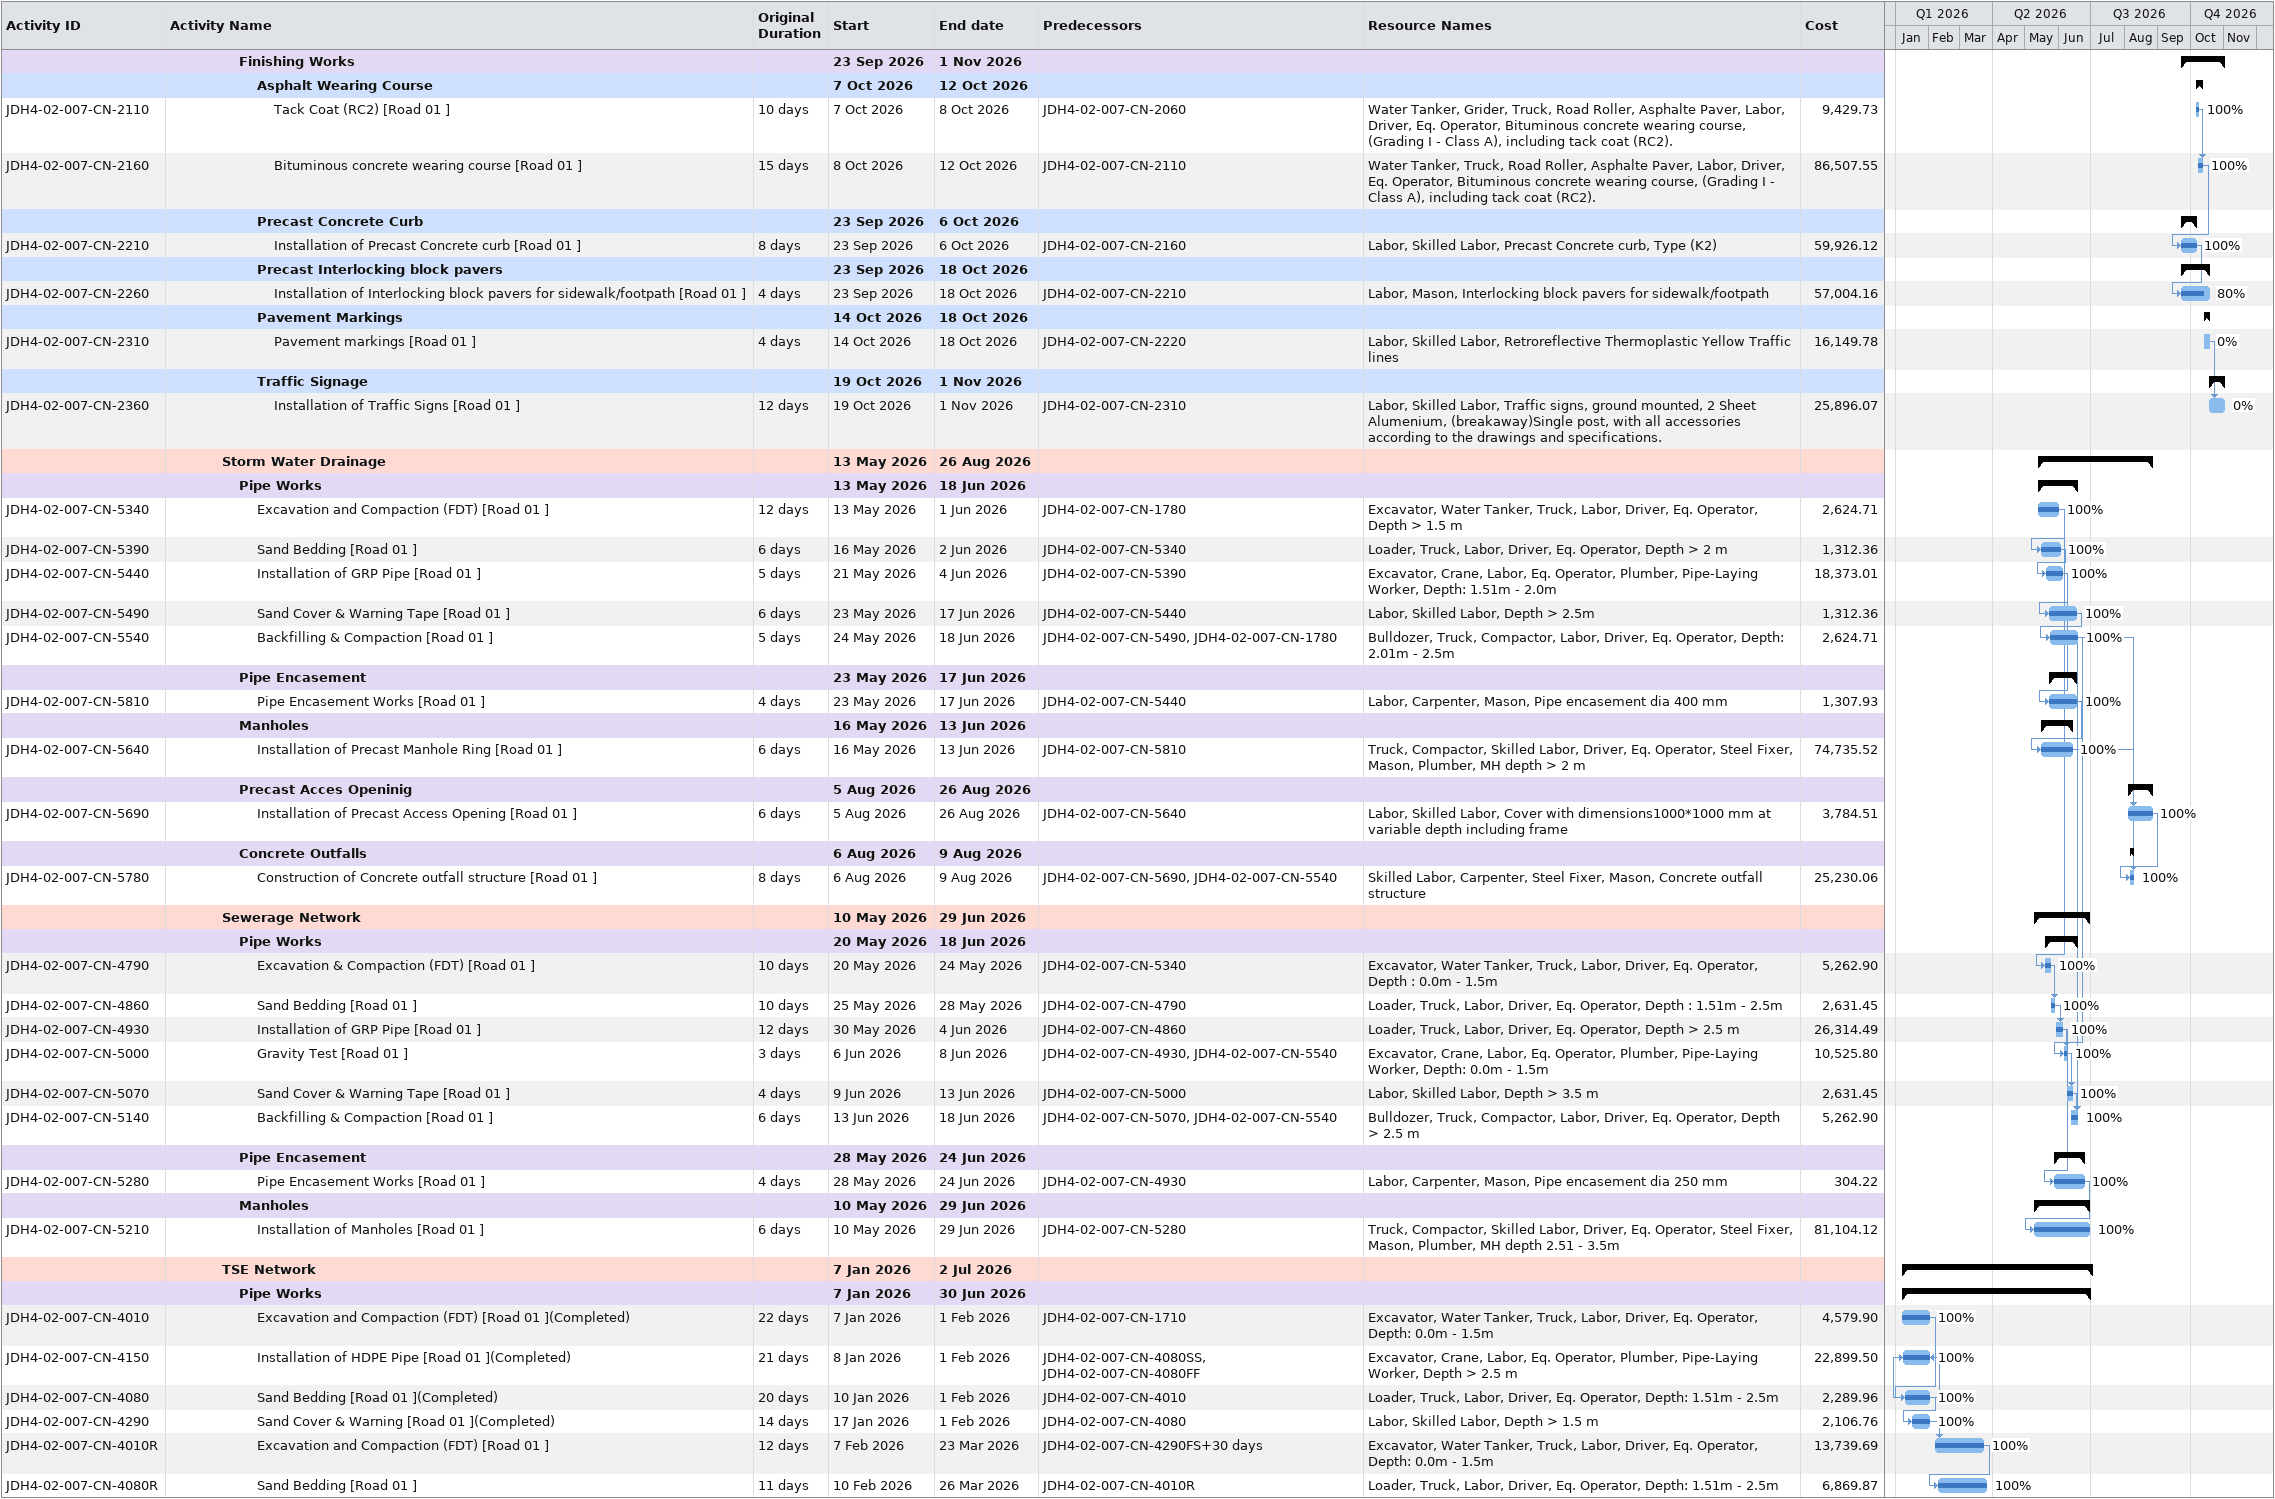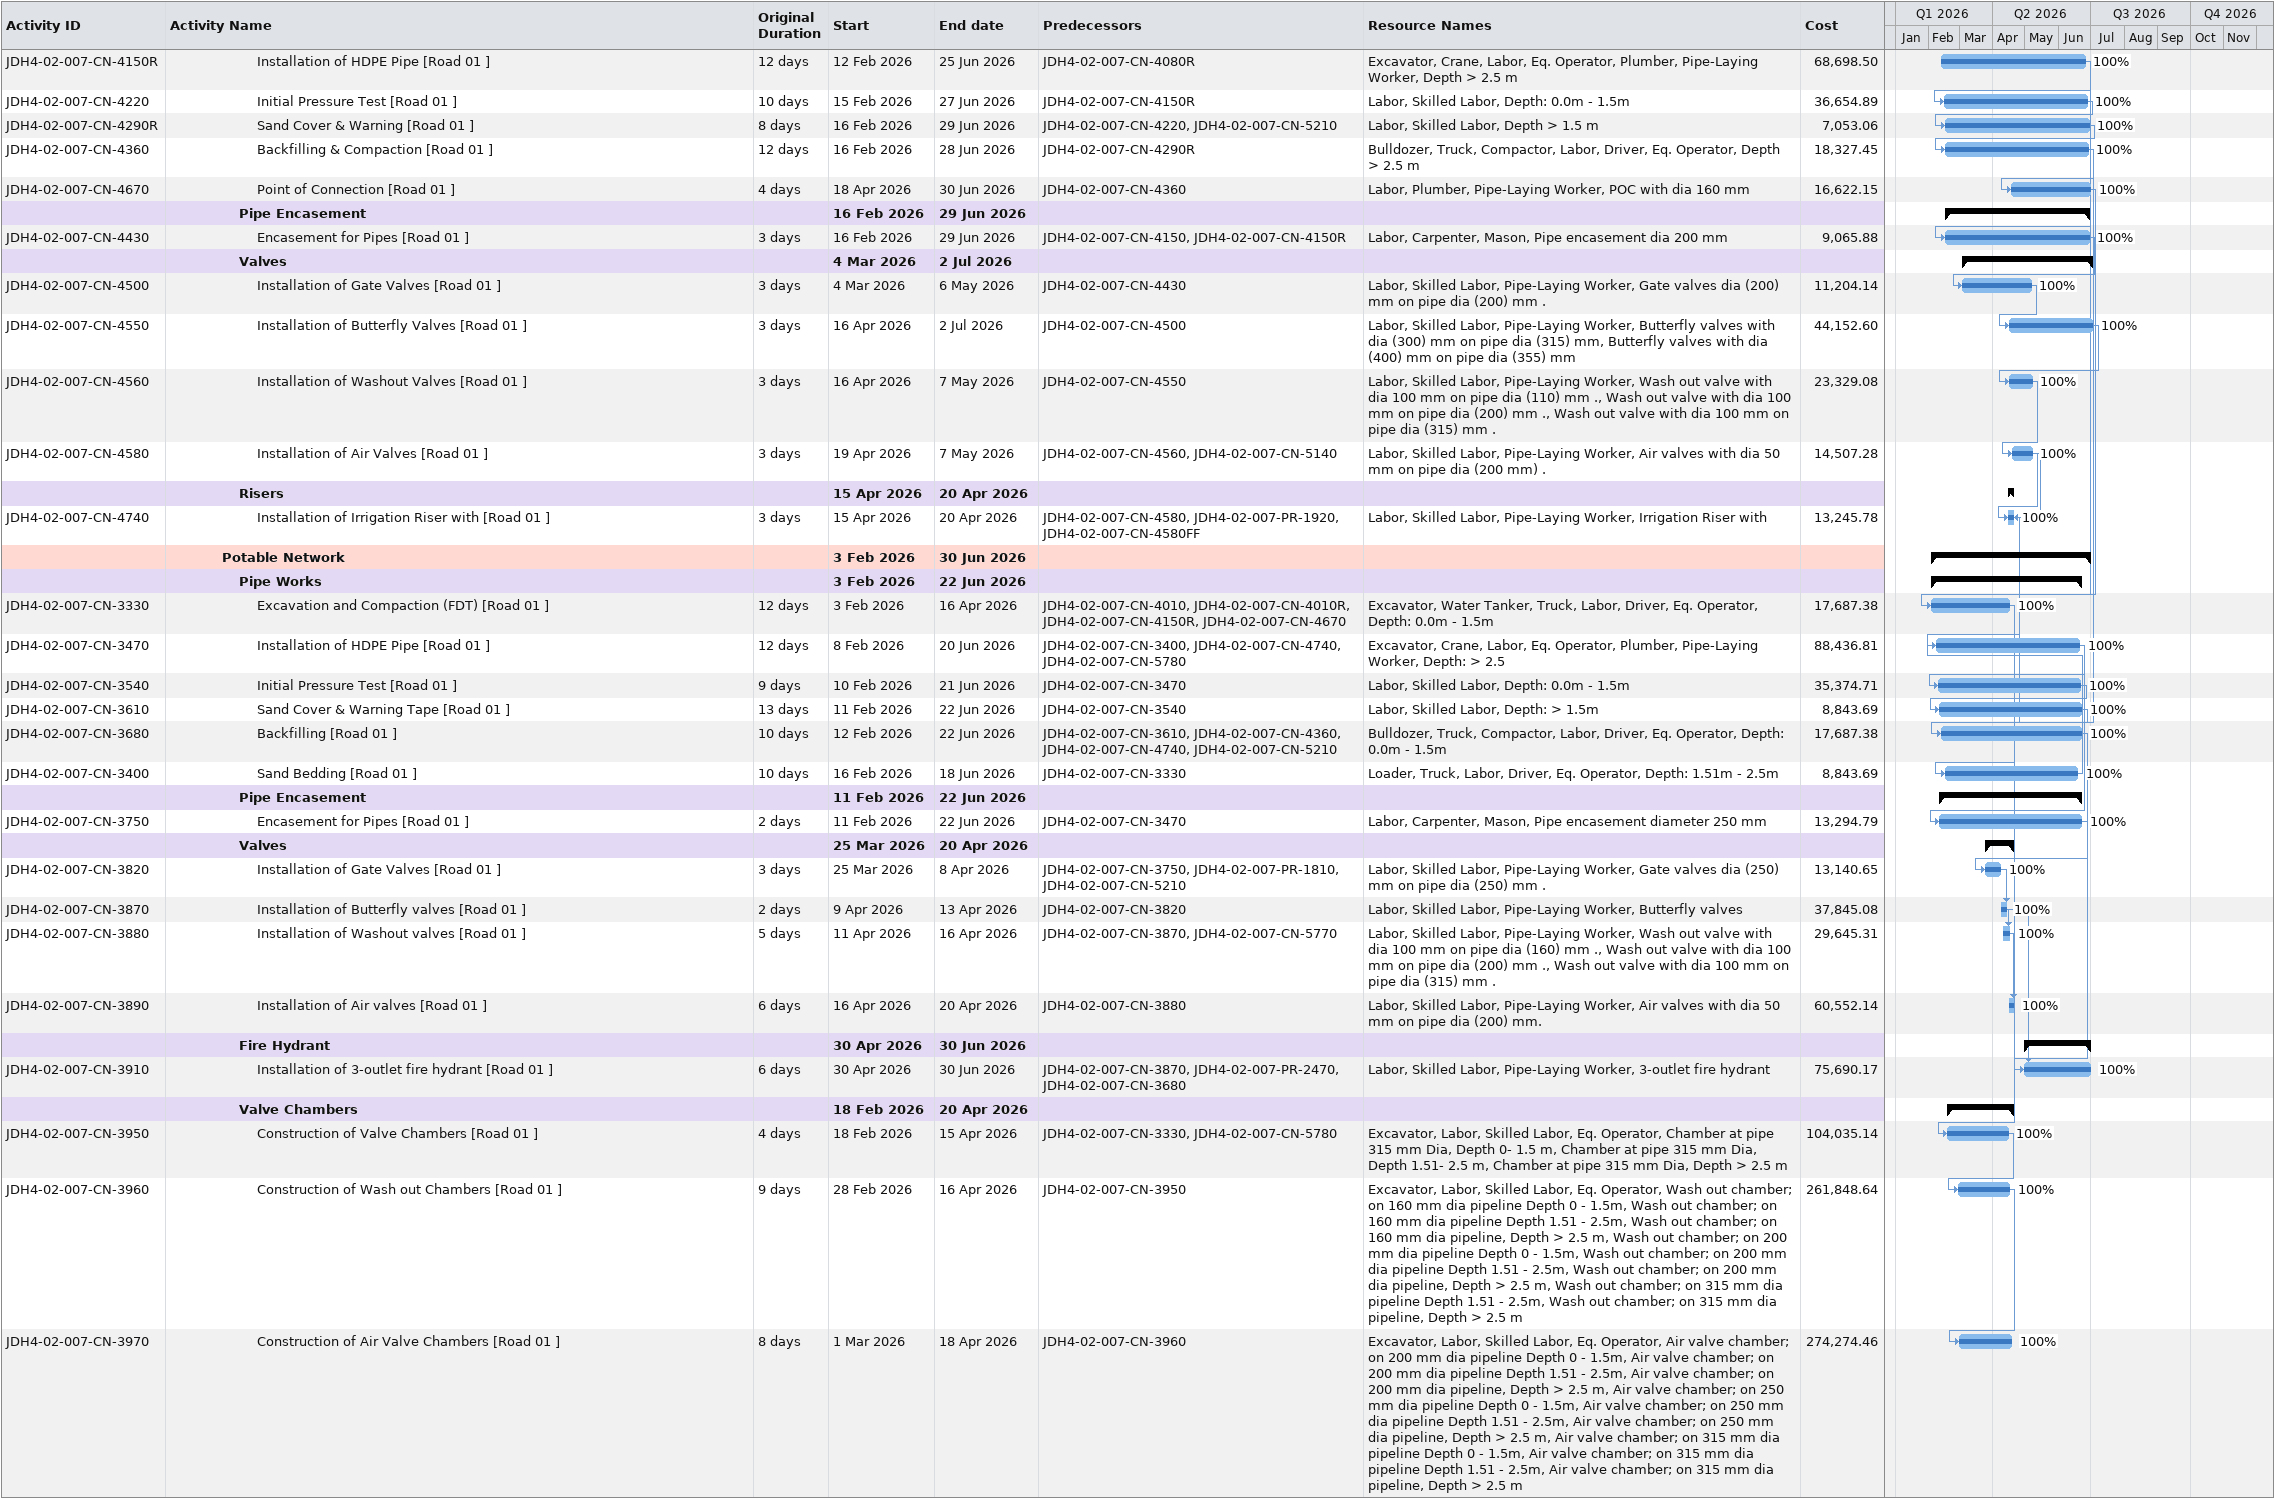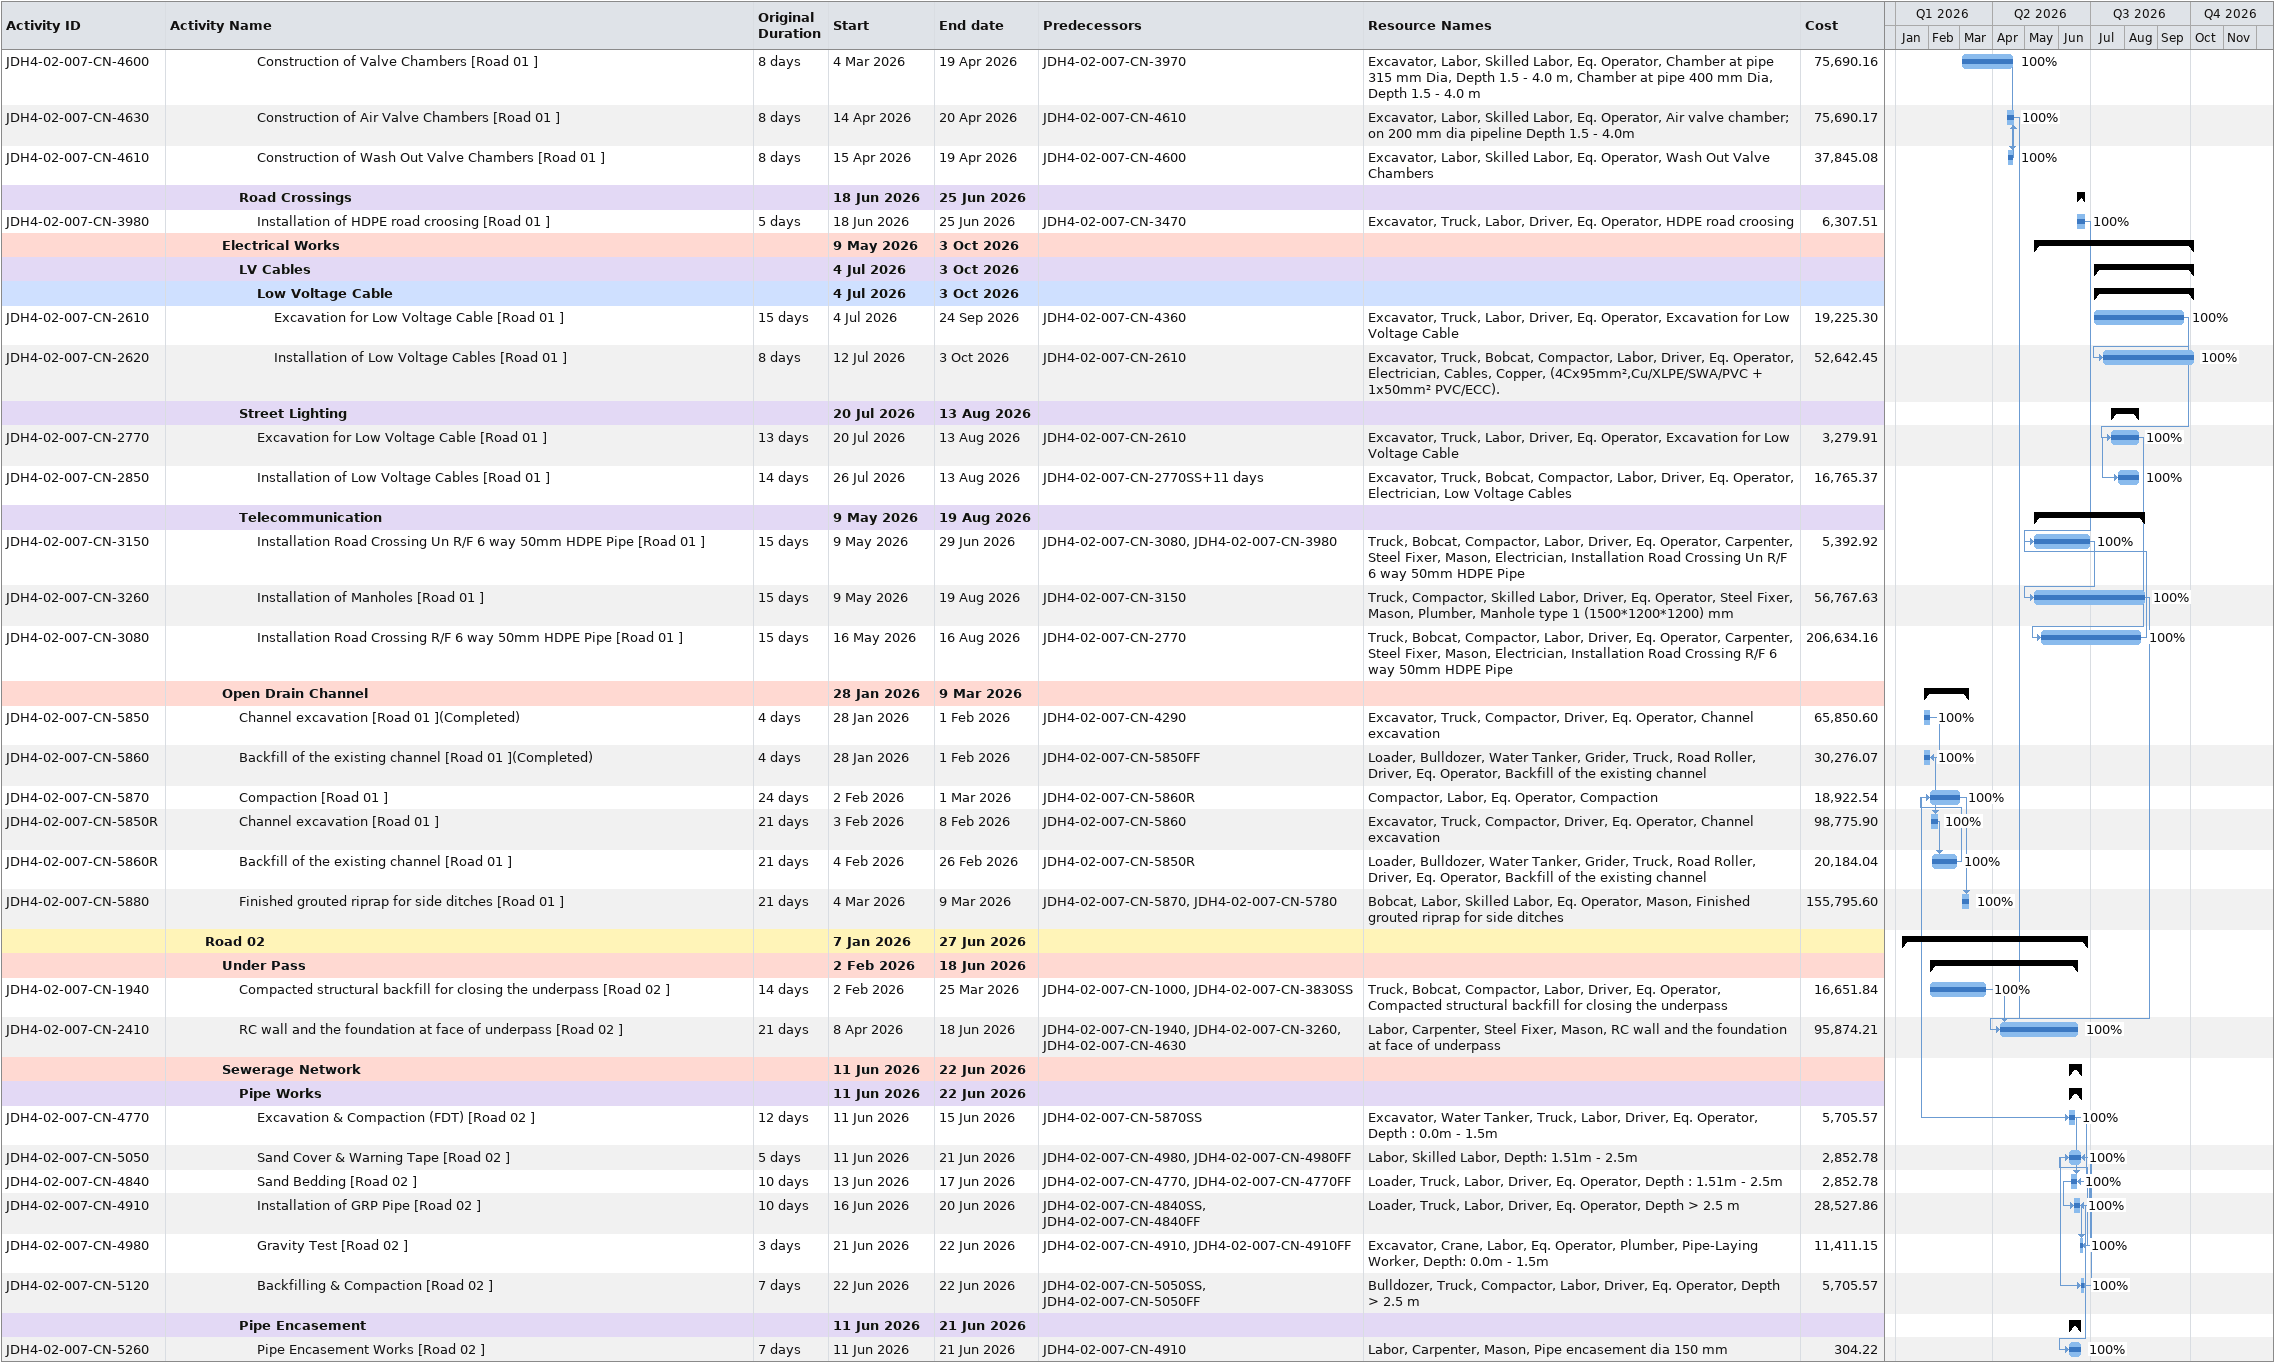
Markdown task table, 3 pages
| ID | Level | Task | Original duration | Start | Finish | Predecessors | Resources | % complete | Cost |
|---|---|---|---|---|---|---|---|---|---|
|  | 5 | **Finishing Works** |  | 2026-09-23 | 2026-11-01 |  |  |  |  |
|  | 6 | **Asphalt Wearing Course** |  | 2026-10-07 | 2026-10-12 |  |  |  |  |
| JDH4-02-007-CN-2110 | 7 | Tack Coat (RC2) [Road 01 ] | 10d | 2026-10-07 | 2026-10-08 | JDH4-02-007-CN-2060 | Water Tanker, Grider, Truck, Road Roller, Asphalte Paver, Labor, Driver, Eq. Operator, Bituminous concrete wearing course, (Grading I - Class A), including tack coat (RC2). | 100 | 9429.73 |
| JDH4-02-007-CN-2160 | 7 | Bituminous concrete wearing course [Road 01 ] | 15d | 2026-10-08 | 2026-10-12 | JDH4-02-007-CN-2110 | Water Tanker, Truck, Road Roller, Asphalte Paver, Labor, Driver, Eq. Operator, Bituminous concrete wearing course, (Grading I - Class A), including tack coat (RC2). | 100 | 86507.55 |
|  | 6 | **Precast Concrete Curb** |  | 2026-09-23 | 2026-10-06 |  |  |  |  |
| JDH4-02-007-CN-2210 | 7 | Installation of Precast Concrete curb [Road 01 ] | 8d | 2026-09-23 | 2026-10-06 | JDH4-02-007-CN-2160 | Labor, Skilled Labor, Precast Concrete curb, Type (K2) | 100 | 59926.12 |
|  | 6 | **Precast Interlocking block pavers** |  | 2026-09-23 | 2026-10-18 |  |  |  |  |
| JDH4-02-007-CN-2260 | 7 | Installation of Interlocking block pavers for sidewalk/footpath [Road 01 ] | 4d | 2026-09-23 | 2026-10-18 | JDH4-02-007-CN-2210 | Labor, Mason, Interlocking block pavers for sidewalk/footpath | 80 | 57004.16 |
|  | 6 | **Pavement Markings** |  | 2026-10-14 | 2026-10-18 |  |  |  |  |
| JDH4-02-007-CN-2310 | 7 | Pavement markings [Road 01 ] | 4d | 2026-10-14 | 2026-10-18 | JDH4-02-007-CN-2220 | Labor, Skilled Labor, Retroreflective Thermoplastic Yellow Traffic lines | 0 | 16149.78 |
|  | 6 | **Traffic Signage** |  | 2026-10-19 | 2026-11-01 |  |  |  |  |
| JDH4-02-007-CN-2360 | 7 | Installation of Traffic Signs [Road 01 ] | 12d | 2026-10-19 | 2026-11-01 | JDH4-02-007-CN-2310 | Labor, Skilled Labor, Traffic signs, ground mounted, 2 Sheet Alumenium, (breakaway)Single post, with all accessories according to the drawings and specifications. | 0 | 25896.07 |
|  | 4 | **Storm Water Drainage** |  | 2026-05-13 | 2026-08-26 |  |  |  |  |
|  | 5 | **Pipe Works** |  | 2026-05-13 | 2026-06-18 |  |  |  |  |
| JDH4-02-007-CN-5340 | 6 | Excavation and Compaction (FDT) [Road 01 ] | 12d | 2026-05-13 | 2026-06-01 | JDH4-02-007-CN-1780 | Excavator, Water Tanker, Truck, Labor, Driver, Eq. Operator, Depth > 1.5 m | 100 | 2624.71 |
| JDH4-02-007-CN-5390 | 6 | Sand Bedding [Road 01 ] | 6d | 2026-05-16 | 2026-06-02 | JDH4-02-007-CN-5340 | Loader, Truck, Labor, Driver, Eq. Operator, Depth > 2 m | 100 | 1312.36 |
| JDH4-02-007-CN-5440 | 6 | Installation of GRP Pipe [Road 01 ] | 5d | 2026-05-21 | 2026-06-04 | JDH4-02-007-CN-5390 | Excavator, Crane, Labor, Eq. Operator, Plumber, Pipe-Laying Worker, Depth: 1.51m - 2.0m | 100 | 18373.01 |
| JDH4-02-007-CN-5490 | 6 | Sand Cover & Warning Tape [Road 01 ] | 6d | 2026-05-23 | 2026-06-17 | JDH4-02-007-CN-5440 | Labor, Skilled Labor, Depth > 2.5m | 100 | 1312.36 |
| JDH4-02-007-CN-5540 | 6 | Backfilling & Compaction [Road 01 ] | 5d | 2026-05-24 | 2026-06-18 | JDH4-02-007-CN-5490, JDH4-02-007-CN-1780 | Bulldozer, Truck, Compactor, Labor, Driver, Eq. Operator, Depth: 2.01m - 2.5m | 100 | 2624.71 |
|  | 5 | **Pipe Encasement** |  | 2026-05-23 | 2026-06-17 |  |  |  |  |
| JDH4-02-007-CN-5810 | 6 | Pipe Encasement Works [Road 01 ] | 4d | 2026-05-23 | 2026-06-17 | JDH4-02-007-CN-5440 | Labor, Carpenter, Mason, Pipe encasement dia 400 mm | 100 | 1307.93 |
|  | 5 | **Manholes** |  | 2026-05-16 | 2026-06-13 |  |  |  |  |
| JDH4-02-007-CN-5640 | 6 | Installation of Precast Manhole Ring [Road 01 ] | 6d | 2026-05-16 | 2026-06-13 | JDH4-02-007-CN-5810 | Truck, Compactor, Skilled Labor, Driver, Eq. Operator, Steel Fixer, Mason, Plumber, MH depth > 2 m | 100 | 74735.52 |
|  | 5 | **Precast Acces Openinig** |  | 2026-08-05 | 2026-08-26 |  |  |  |  |
| JDH4-02-007-CN-5690 | 6 | Installation of Precast Access Opening [Road 01 ] | 6d | 2026-08-05 | 2026-08-26 | JDH4-02-007-CN-5640 | Labor, Skilled Labor, Cover with dimensions1000*1000 mm at variable depth including frame | 100 | 3784.51 |
|  | 5 | **Concrete Outfalls** |  | 2026-08-06 | 2026-08-09 |  |  |  |  |
| JDH4-02-007-CN-5780 | 6 | Construction of Concrete outfall structure [Road 01 ] | 8d | 2026-08-06 | 2026-08-09 | JDH4-02-007-CN-5690, JDH4-02-007-CN-5540 | Skilled Labor, Carpenter, Steel Fixer, Mason, Concrete outfall structure | 100 | 25230.06 |
|  | 4 | **Sewerage Network** |  | 2026-05-10 | 2026-06-29 |  |  |  |  |
|  | 5 | **Pipe Works** |  | 2026-05-20 | 2026-06-18 |  |  |  |  |
| JDH4-02-007-CN-4790 | 6 | Excavation & Compaction (FDT) [Road 01 ] | 10d | 2026-05-20 | 2026-05-24 | JDH4-02-007-CN-5340 | Excavator, Water Tanker, Truck, Labor, Driver, Eq. Operator, Depth : 0.0m - 1.5m | 100 | 5262.90 |
| JDH4-02-007-CN-4860 | 6 | Sand Bedding [Road 01 ] | 10d | 2026-05-25 | 2026-05-28 | JDH4-02-007-CN-4790 | Loader, Truck, Labor, Driver, Eq. Operator, Depth : 1.51m - 2.5m | 100 | 2631.45 |
| JDH4-02-007-CN-4930 | 6 | Installation of GRP Pipe [Road 01 ] | 12d | 2026-05-30 | 2026-06-04 | JDH4-02-007-CN-4860 | Loader, Truck, Labor, Driver, Eq. Operator, Depth > 2.5 m | 100 | 26314.49 |
| JDH4-02-007-CN-5000 | 6 | Gravity Test [Road 01 ] | 3d | 2026-06-06 | 2026-06-08 | JDH4-02-007-CN-4930, JDH4-02-007-CN-5540 | Excavator, Crane, Labor, Eq. Operator, Plumber, Pipe-Laying Worker, Depth: 0.0m - 1.5m | 100 | 10525.80 |
| JDH4-02-007-CN-5070 | 6 | Sand Cover & Warning Tape [Road 01 ] | 4d | 2026-06-09 | 2026-06-13 | JDH4-02-007-CN-5000 | Labor, Skilled Labor, Depth > 3.5 m | 100 | 2631.45 |
| JDH4-02-007-CN-5140 | 6 | Backfilling & Compaction [Road 01 ] | 6d | 2026-06-13 | 2026-06-18 | JDH4-02-007-CN-5070, JDH4-02-007-CN-5540 | Bulldozer, Truck, Compactor, Labor, Driver, Eq. Operator, Depth > 2.5 m | 100 | 5262.90 |
|  | 5 | **Pipe Encasement** |  | 2026-05-28 | 2026-06-24 |  |  |  |  |
| JDH4-02-007-CN-5280 | 6 | Pipe Encasement Works [Road 01 ] | 4d | 2026-05-28 | 2026-06-24 | JDH4-02-007-CN-4930 | Labor, Carpenter, Mason, Pipe encasement dia 250 mm | 100 | 304.22 |
|  | 5 | **Manholes** |  | 2026-05-10 | 2026-06-29 |  |  |  |  |
| JDH4-02-007-CN-5210 | 6 | Installation of Manholes [Road 01 ] | 6d | 2026-05-10 | 2026-06-29 | JDH4-02-007-CN-5280 | Truck, Compactor, Skilled Labor, Driver, Eq. Operator, Steel Fixer, Mason, Plumber, MH depth 2.51 - 3.5m | 100 | 81104.12 |
|  | 4 | **TSE Network** |  | 2026-01-07 | 2026-07-02 |  |  |  |  |
|  | 5 | **Pipe Works** |  | 2026-01-07 | 2026-06-30 |  |  |  |  |
| JDH4-02-007-CN-4010 | 6 | Excavation and Compaction (FDT) [Road 01 ](Completed) | 22d | 2026-01-07 | 2026-02-01 | JDH4-02-007-CN-1710 | Excavator, Water Tanker, Truck, Labor, Driver, Eq. Operator, Depth: 0.0m - 1.5m | 100 | 4579.90 |
| JDH4-02-007-CN-4150 | 6 | Installation of HDPE Pipe [Road 01 ](Completed) | 21d | 2026-01-08 | 2026-02-01 | JDH4-02-007-CN-4080SS, JDH4-02-007-CN-4080FF | Excavator, Crane, Labor, Eq. Operator, Plumber, Pipe-Laying Worker, Depth > 2.5 m | 100 | 22899.50 |
| JDH4-02-007-CN-4080 | 6 | Sand Bedding [Road 01 ](Completed) | 20d | 2026-01-10 | 2026-02-01 | JDH4-02-007-CN-4010 | Loader, Truck, Labor, Driver, Eq. Operator, Depth: 1.51m - 2.5m | 100 | 2289.96 |
| JDH4-02-007-CN-4290 | 6 | Sand Cover & Warning [Road 01 ](Completed) | 14d | 2026-01-17 | 2026-02-01 | JDH4-02-007-CN-4080 | Labor, Skilled Labor, Depth > 1.5 m | 100 | 2106.76 |
| JDH4-02-007-CN-4010R | 6 | Excavation and Compaction (FDT) [Road 01 ] | 12d | 2026-02-07 | 2026-03-23 | JDH4-02-007-CN-4290FS+30d | Excavator, Water Tanker, Truck, Labor, Driver, Eq. Operator, Depth: 0.0m - 1.5m | 100 | 13739.69 |
| JDH4-02-007-CN-4080R | 6 | Sand Bedding [Road 01 ] | 11d | 2026-02-10 | 2026-03-26 | JDH4-02-007-CN-4010R | Loader, Truck, Labor, Driver, Eq. Operator, Depth: 1.51m - 2.5m | 100 | 6869.87 |
| JDH4-02-007-CN-4150R | 6 | Installation of HDPE Pipe [Road 01 ] | 12d | 2026-02-12 | 2026-06-25 | JDH4-02-007-CN-4080R | Excavator, Crane, Labor, Eq. Operator, Plumber, Pipe-Laying Worker, Depth > 2.5 m | 100 | 68698.50 |
| JDH4-02-007-CN-4220 | 6 | Initial Pressure Test [Road 01 ] | 10d | 2026-02-15 | 2026-06-27 | JDH4-02-007-CN-4150R | Labor, Skilled Labor, Depth: 0.0m - 1.5m | 100 | 36654.89 |
| JDH4-02-007-CN-4290R | 6 | Sand Cover & Warning [Road 01 ] | 8d | 2026-02-16 | 2026-06-29 | JDH4-02-007-CN-4220, JDH4-02-007-CN-5210 | Labor, Skilled Labor, Depth > 1.5 m | 100 | 7053.06 |
| JDH4-02-007-CN-4360 | 6 | Backfilling & Compaction [Road 01 ] | 12d | 2026-02-16 | 2026-06-28 | JDH4-02-007-CN-4290R | Bulldozer, Truck, Compactor, Labor, Driver, Eq. Operator, Depth > 2.5 m | 100 | 18327.45 |
| JDH4-02-007-CN-4670 | 6 | Point of Connection [Road 01 ] | 4d | 2026-04-18 | 2026-06-30 | JDH4-02-007-CN-4360 | Labor, Plumber, Pipe-Laying Worker, POC with dia 160 mm | 100 | 16622.15 |
|  | 5 | **Pipe Encasement** |  | 2026-02-16 | 2026-06-29 |  |  |  |  |
| JDH4-02-007-CN-4430 | 6 | Encasement for Pipes [Road 01 ] | 3d | 2026-02-16 | 2026-06-29 | JDH4-02-007-CN-4150, JDH4-02-007-CN-4150R | Labor, Carpenter, Mason, Pipe encasement dia 200 mm | 100 | 9065.88 |
|  | 5 | **Valves** |  | 2026-03-04 | 2026-07-02 |  |  |  |  |
| JDH4-02-007-CN-4500 | 6 | Installation of Gate Valves [Road 01 ] | 3d | 2026-03-04 | 2026-05-06 | JDH4-02-007-CN-4430 | Labor, Skilled Labor, Pipe-Laying Worker, Gate valves dia (200) mm on pipe dia (200) mm . | 100 | 11204.14 |
| JDH4-02-007-CN-4550 | 6 | Installation of Butterfly Valves [Road 01 ] | 3d | 2026-04-16 | 2026-07-02 | JDH4-02-007-CN-4500 | Labor, Skilled Labor, Pipe-Laying Worker, Butterfly valves with dia (300) mm on pipe dia (315) mm, Butterfly valves with dia (400) mm on pipe dia (355) mm | 100 | 44152.60 |
| JDH4-02-007-CN-4560 | 6 | Installation of Washout Valves [Road 01 ] | 3d | 2026-04-16 | 2026-05-07 | JDH4-02-007-CN-4550 | Labor, Skilled Labor, Pipe-Laying Worker, Wash out valve with dia 100 mm on pipe dia (110) mm ., Wash out valve with dia 100 mm on pipe dia (200) mm ., Wash out valve with dia 100 mm on pipe dia (315) mm . | 100 | 23329.08 |
| JDH4-02-007-CN-4580 | 6 | Installation of Air Valves [Road 01 ] | 3d | 2026-04-19 | 2026-05-07 | JDH4-02-007-CN-4560, JDH4-02-007-CN-5140 | Labor, Skilled Labor, Pipe-Laying Worker, Air valves with dia 50 mm on pipe dia (200 mm) . | 100 | 14507.28 |
|  | 5 | **Risers** |  | 2026-04-15 | 2026-04-20 |  |  |  |  |
| JDH4-02-007-CN-4740 | 6 | Installation of Irrigation Riser with [Road 01 ] | 3d | 2026-04-15 | 2026-04-20 | JDH4-02-007-CN-4580, JDH4-02-007-PR-1920, JDH4-02-007-CN-4580FF | Labor, Skilled Labor, Pipe-Laying Worker, Irrigation Riser with | 100 | 13245.78 |
|  | 4 | **Potable Network** |  | 2026-02-03 | 2026-06-30 |  |  |  |  |
|  | 5 | **Pipe Works** |  | 2026-02-03 | 2026-06-22 |  |  |  |  |
| JDH4-02-007-CN-3330 | 6 | Excavation and Compaction (FDT) [Road 01 ] | 12d | 2026-02-03 | 2026-04-16 | JDH4-02-007-CN-4010, JDH4-02-007-CN-4010R, JDH4-02-007-CN-4150R, JDH4-02-007-CN-4670 | Excavator, Water Tanker, Truck, Labor, Driver, Eq. Operator, Depth: 0.0m - 1.5m | 100 | 17687.38 |
| JDH4-02-007-CN-3470 | 6 | Installation of HDPE Pipe [Road 01 ] | 12d | 2026-02-08 | 2026-06-20 | JDH4-02-007-CN-3400, JDH4-02-007-CN-4740, JDH4-02-007-CN-5780 | Excavator, Crane, Labor, Eq. Operator, Plumber, Pipe-Laying Worker, Depth: > 2.5 | 100 | 88436.81 |
| JDH4-02-007-CN-3540 | 6 | Initial Pressure Test [Road 01 ] | 9d | 2026-02-10 | 2026-06-21 | JDH4-02-007-CN-3470 | Labor, Skilled Labor, Depth: 0.0m - 1.5m | 100 | 35374.71 |
| JDH4-02-007-CN-3610 | 6 | Sand Cover & Warning Tape [Road 01 ] | 13d | 2026-02-11 | 2026-06-22 | JDH4-02-007-CN-3540 | Labor, Skilled Labor, Depth: > 1.5m | 100 | 8843.69 |
| JDH4-02-007-CN-3680 | 6 | Backfilling [Road 01 ] | 10d | 2026-02-12 | 2026-06-22 | JDH4-02-007-CN-3610, JDH4-02-007-CN-4360, JDH4-02-007-CN-4740, JDH4-02-007-CN-5210 | Bulldozer, Truck, Compactor, Labor, Driver, Eq. Operator, Depth: 0.0m - 1.5m | 100 | 17687.38 |
| JDH4-02-007-CN-3400 | 6 | Sand Bedding [Road 01 ] | 10d | 2026-02-16 | 2026-06-18 | JDH4-02-007-CN-3330 | Loader, Truck, Labor, Driver, Eq. Operator, Depth: 1.51m - 2.5m | 100 | 8843.69 |
|  | 5 | **Pipe Encasement** |  | 2026-02-11 | 2026-06-22 |  |  |  |  |
| JDH4-02-007-CN-3750 | 6 | Encasement for Pipes [Road 01 ] | 2d | 2026-02-11 | 2026-06-22 | JDH4-02-007-CN-3470 | Labor, Carpenter, Mason, Pipe encasement diameter 250 mm | 100 | 13294.79 |
|  | 5 | **Valves** |  | 2026-03-25 | 2026-04-20 |  |  |  |  |
| JDH4-02-007-CN-3820 | 6 | Installation of Gate Valves [Road 01 ] | 3d | 2026-03-25 | 2026-04-08 | JDH4-02-007-CN-3750, JDH4-02-007-PR-1810, JDH4-02-007-CN-5210 | Labor, Skilled Labor, Pipe-Laying Worker, Gate valves dia (250) mm on pipe dia (250) mm . | 100 | 13140.65 |
| JDH4-02-007-CN-3870 | 6 | Installation of Butterfly valves [Road 01 ] | 2d | 2026-04-09 | 2026-04-13 | JDH4-02-007-CN-3820 | Labor, Skilled Labor, Pipe-Laying Worker, Butterfly valves | 100 | 37845.08 |
| JDH4-02-007-CN-3880 | 6 | Installation of Washout valves [Road 01 ] | 5d | 2026-04-11 | 2026-04-16 | JDH4-02-007-CN-3870, JDH4-02-007-CN-5770 | Labor, Skilled Labor, Pipe-Laying Worker, Wash out valve with dia 100 mm on pipe dia (160) mm ., Wash out valve with dia 100 mm on pipe dia (200) mm ., Wash out valve with dia 100 mm on pipe dia (315) mm . | 100 | 29645.31 |
| JDH4-02-007-CN-3890 | 6 | Installation of Air valves [Road 01 ] | 6d | 2026-04-16 | 2026-04-20 | JDH4-02-007-CN-3880 | Labor, Skilled Labor, Pipe-Laying Worker, Air valves with dia 50 mm on pipe dia (200) mm. | 100 | 60552.14 |
|  | 5 | **Fire Hydrant** |  | 2026-04-30 | 2026-06-30 |  |  |  |  |
| JDH4-02-007-CN-3910 | 6 | Installation of 3-outlet fire hydrant [Road 01 ] | 6d | 2026-04-30 | 2026-06-30 | JDH4-02-007-CN-3870, JDH4-02-007-PR-2470, JDH4-02-007-CN-3680 | Labor, Skilled Labor, Pipe-Laying Worker, 3-outlet fire hydrant | 100 | 75690.17 |
|  | 5 | **Valve Chambers** |  | 2026-02-18 | 2026-04-20 |  |  |  |  |
| JDH4-02-007-CN-3950 | 6 | Construction of Valve Chambers [Road 01 ] | 4d | 2026-02-18 | 2026-04-15 | JDH4-02-007-CN-3330, JDH4-02-007-CN-5780 | Excavator, Labor, Skilled Labor, Eq. Operator, Chamber at pipe 315 mm Dia, Depth 0- 1.5 m, Chamber at pipe 315 mm Dia, Depth 1.51- 2.5 m, Chamber at pipe 315 mm Dia, Depth > 2.5 m | 100 | 104035.14 |
| JDH4-02-007-CN-3960 | 6 | Construction of Wash out Chambers [Road 01 ] | 9d | 2026-02-28 | 2026-04-16 | JDH4-02-007-CN-3950 | Excavator, Labor, Skilled Labor, Eq. Operator, Wash out chamber; on 160 mm dia pipeline Depth 0 - 1.5m, Wash out chamber; on 160 mm dia pipeline Depth 1.51 - 2.5m, Wash out chamber; on 160 mm dia pipeline, Depth > 2.5 m, Wash out chamber; on 200 mm dia pipeline Depth 0 - 1.5m, Wash out chamber; on 200 mm dia pipeline Depth 1.51 - 2.5m, Wash out chamber; on 200 mm dia pipeline, Depth > 2.5 m, Wash out chamber; on 315 mm dia pipeline Depth 1.51 - 2.5m, Wash out chamber; on 315 mm dia pipeline, Depth > 2.5 m | 100 | 261848.64 |
| JDH4-02-007-CN-3970 | 6 | Construction of Air Valve Chambers [Road 01 ] | 8d | 2026-03-01 | 2026-04-18 | JDH4-02-007-CN-3960 | Excavator, Labor, Skilled Labor, Eq. Operator, Air valve chamber; on 200 mm dia pipeline Depth 0 - 1.5m, Air valve chamber; on 200 mm dia pipeline Depth 1.51 - 2.5m, Air valve chamber; on 200 mm dia pipeline, Depth > 2.5 m, Air valve chamber; on 250 mm dia pipeline Depth 0 - 1.5m, Air valve chamber; on 250 mm dia pipeline Depth 1.51 - 2.5m, Air valve chamber; on 250 mm dia pipeline, Depth > 2.5 m, Air valve chamber; on 315 mm dia pipeline Depth 0 - 1.5m, Air valve chamber; on 315 mm dia pipeline Depth 1.51 - 2.5m, Air valve chamber; on 315 mm dia pipeline, Depth > 2.5 m | 100 | 274274.46 |
| JDH4-02-007-CN-4600 | 6 | Construction of Valve Chambers [Road 01 ] | 8d | 2026-03-04 | 2026-04-19 | JDH4-02-007-CN-3970 | Excavator, Labor, Skilled Labor, Eq. Operator, Chamber at pipe 315 mm Dia, Depth 1.5 - 4.0 m, Chamber at pipe 400 mm Dia, Depth 1.5 - 4.0 m | 100 | 75690.16 |
| JDH4-02-007-CN-4630 | 6 | Construction of Air Valve Chambers [Road 01 ] | 8d | 2026-04-14 | 2026-04-20 | JDH4-02-007-CN-4610 | Excavator, Labor, Skilled Labor, Eq. Operator, Air valve chamber; on 200 mm dia pipeline Depth 1.5 - 4.0m | 100 | 75690.17 |
| JDH4-02-007-CN-4610 | 6 | Construction of Wash Out Valve Chambers [Road 01 ] | 8d | 2026-04-15 | 2026-04-19 | JDH4-02-007-CN-4600 | Excavator, Labor, Skilled Labor, Eq. Operator, Wash Out Valve Chambers | 100 | 37845.08 |
|  | 5 | **Road Crossings** |  | 2026-06-18 | 2026-06-25 |  |  |  |  |
| JDH4-02-007-CN-3980 | 6 | Installation of HDPE road croosing [Road 01 ] | 5d | 2026-06-18 | 2026-06-25 | JDH4-02-007-CN-3470 | Excavator, Truck, Labor, Driver, Eq. Operator, HDPE road croosing | 100 | 6307.51 |
|  | 4 | **Electrical Works** |  | 2026-05-09 | 2026-10-03 |  |  |  |  |
|  | 5 | **LV Cables** |  | 2026-07-04 | 2026-10-03 |  |  |  |  |
|  | 6 | **Low Voltage Cable** |  | 2026-07-04 | 2026-10-03 |  |  |  |  |
| JDH4-02-007-CN-2610 | 7 | Excavation for Low Voltage Cable [Road 01 ] | 15d | 2026-07-04 | 2026-09-24 | JDH4-02-007-CN-4360 | Excavator, Truck, Labor, Driver, Eq. Operator, Excavation for Low Voltage Cable | 100 | 19225.30 |
| JDH4-02-007-CN-2620 | 7 | Installation of Low Voltage Cables [Road 01 ] | 8d | 2026-07-12 | 2026-10-03 | JDH4-02-007-CN-2610 | Excavator, Truck, Bobcat, Compactor, Labor, Driver, Eq. Operator, Electrician, Cables, Copper, (4Cx95mm²,Cu/XLPE/SWA/PVC + 1x50mm² PVC/ECC). | 100 | 52642.45 |
|  | 5 | **Street Lighting** |  | 2026-07-20 | 2026-08-13 |  |  |  |  |
| JDH4-02-007-CN-2770 | 6 | Excavation for Low Voltage Cable [Road 01 ] | 13d | 2026-07-20 | 2026-08-13 | JDH4-02-007-CN-2610 | Excavator, Truck, Labor, Driver, Eq. Operator, Excavation for Low Voltage Cable | 100 | 3279.91 |
| JDH4-02-007-CN-2850 | 6 | Installation of Low Voltage Cables [Road 01 ] | 14d | 2026-07-26 | 2026-08-13 | JDH4-02-007-CN-2770SS+11d | Excavator, Truck, Bobcat, Compactor, Labor, Driver, Eq. Operator, Electrician, Low Voltage Cables | 100 | 16765.37 |
|  | 5 | **Telecommunication** |  | 2026-05-09 | 2026-08-19 |  |  |  |  |
| JDH4-02-007-CN-3150 | 6 | Installation Road Crossing Un R/F 6 way 50mm HDPE Pipe [Road 01 ] | 15d | 2026-05-09 | 2026-06-29 | JDH4-02-007-CN-3080, JDH4-02-007-CN-3980 | Truck, Bobcat, Compactor, Labor, Driver, Eq. Operator, Carpenter, Steel Fixer, Mason, Electrician, Installation Road Crossing Un R/F 6 way 50mm HDPE Pipe | 100 | 5392.92 |
| JDH4-02-007-CN-3260 | 6 | Installation of Manholes [Road 01 ] | 15d | 2026-05-09 | 2026-08-19 | JDH4-02-007-CN-3150 | Truck, Compactor, Skilled Labor, Driver, Eq. Operator, Steel Fixer, Mason, Plumber, Manhole type 1 (1500*1200*1200) mm | 100 | 56767.63 |
| JDH4-02-007-CN-3080 | 6 | Installation Road Crossing R/F 6 way 50mm HDPE Pipe [Road 01 ] | 15d | 2026-05-16 | 2026-08-16 | JDH4-02-007-CN-2770 | Truck, Bobcat, Compactor, Labor, Driver, Eq. Operator, Carpenter, Steel Fixer, Mason, Electrician, Installation Road Crossing R/F 6 way 50mm HDPE Pipe | 100 | 206634.16 |
|  | 4 | **Open Drain Channel** |  | 2026-01-28 | 2026-03-09 |  |  |  |  |
| JDH4-02-007-CN-5850 | 5 | Channel excavation [Road 01 ](Completed) | 4d | 2026-01-28 | 2026-02-01 | JDH4-02-007-CN-4290 | Excavator, Truck, Compactor, Driver, Eq. Operator, Channel excavation | 100 | 65850.60 |
| JDH4-02-007-CN-5860 | 5 | Backfill of the existing channel [Road 01 ](Completed) | 4d | 2026-01-28 | 2026-02-01 | JDH4-02-007-CN-5850FF | Loader, Bulldozer, Water Tanker, Grider, Truck, Road Roller, Driver, Eq. Operator, Backfill of the existing channel | 100 | 30276.07 |
| JDH4-02-007-CN-5870 | 5 | Compaction [Road 01 ] | 24d | 2026-02-02 | 2026-03-01 | JDH4-02-007-CN-5860R | Compactor, Labor, Eq. Operator, Compaction | 100 | 18922.54 |
| JDH4-02-007-CN-5850R | 5 | Channel excavation [Road 01 ] | 21d | 2026-02-03 | 2026-02-08 | JDH4-02-007-CN-5860 | Excavator, Truck, Compactor, Driver, Eq. Operator, Channel excavation | 100 | 98775.90 |
| JDH4-02-007-CN-5860R | 5 | Backfill of the existing channel [Road 01 ] | 21d | 2026-02-04 | 2026-02-26 | JDH4-02-007-CN-5850R | Loader, Bulldozer, Water Tanker, Grider, Truck, Road Roller, Driver, Eq. Operator, Backfill of the existing channel | 100 | 20184.04 |
| JDH4-02-007-CN-5880 | 5 | Finished grouted riprap for side ditches [Road 01 ] | 21d | 2026-03-04 | 2026-03-09 | JDH4-02-007-CN-5870, JDH4-02-007-CN-5780 | Bobcat, Labor, Skilled Labor, Eq. Operator, Mason, Finished grouted riprap for side ditches | 100 | 155795.60 |
|  | 3 | **Road 02** |  | 2026-01-07 | 2026-06-27 |  |  |  |  |
|  | 4 | **Under Pass** |  | 2026-02-02 | 2026-06-18 |  |  |  |  |
| JDH4-02-007-CN-1940 | 5 | Compacted structural backfill for closing the underpass [Road 02 ] | 14d | 2026-02-02 | 2026-03-25 | JDH4-02-007-CN-1000, JDH4-02-007-CN-3830SS | Truck, Bobcat, Compactor, Labor, Driver, Eq. Operator, Compacted structural backfill for closing the underpass | 100 | 16651.84 |
| JDH4-02-007-CN-2410 | 5 | RC wall and the foundation at face of underpass [Road 02 ] | 21d | 2026-04-08 | 2026-06-18 | JDH4-02-007-CN-1940, JDH4-02-007-CN-3260, JDH4-02-007-CN-4630 | Labor, Carpenter, Steel Fixer, Mason, RC wall and the foundation at face of underpass | 100 | 95874.21 |
|  | 4 | **Sewerage Network** |  | 2026-06-11 | 2026-06-22 |  |  |  |  |
|  | 5 | **Pipe Works** |  | 2026-06-11 | 2026-06-22 |  |  |  |  |
| JDH4-02-007-CN-4770 | 6 | Excavation & Compaction (FDT) [Road 02 ] | 12d | 2026-06-11 | 2026-06-15 | JDH4-02-007-CN-5870SS | Excavator, Water Tanker, Truck, Labor, Driver, Eq. Operator, Depth : 0.0m - 1.5m | 100 | 5705.57 |
| JDH4-02-007-CN-5050 | 6 | Sand Cover & Warning Tape [Road 02 ] | 5d | 2026-06-11 | 2026-06-21 | JDH4-02-007-CN-4980, JDH4-02-007-CN-4980FF | Labor, Skilled Labor, Depth: 1.51m - 2.5m | 100 | 2852.78 |
| JDH4-02-007-CN-4840 | 6 | Sand Bedding [Road 02 ] | 10d | 2026-06-13 | 2026-06-17 | JDH4-02-007-CN-4770, JDH4-02-007-CN-4770FF | Loader, Truck, Labor, Driver, Eq. Operator, Depth : 1.51m - 2.5m | 100 | 2852.78 |
| JDH4-02-007-CN-4910 | 6 | Installation of GRP Pipe [Road 02 ] | 10d | 2026-06-16 | 2026-06-20 | JDH4-02-007-CN-4840SS, JDH4-02-007-CN-4840FF | Loader, Truck, Labor, Driver, Eq. Operator, Depth > 2.5 m | 100 | 28527.86 |
| JDH4-02-007-CN-4980 | 6 | Gravity Test [Road 02 ] | 3d | 2026-06-21 | 2026-06-22 | JDH4-02-007-CN-4910, JDH4-02-007-CN-4910FF | Excavator, Crane, Labor, Eq. Operator, Plumber, Pipe-Laying Worker, Depth: 0.0m - 1.5m | 100 | 11411.15 |
| JDH4-02-007-CN-5120 | 6 | Backfilling & Compaction [Road 02 ] | 7d | 2026-06-22 | 2026-06-22 | JDH4-02-007-CN-5050SS, JDH4-02-007-CN-5050FF | Bulldozer, Truck, Compactor, Labor, Driver, Eq. Operator, Depth > 2.5 m | 100 | 5705.57 |
|  | 5 | **Pipe Encasement** |  | 2026-06-11 | 2026-06-21 |  |  |  |  |
| JDH4-02-007-CN-5260 | 6 | Pipe Encasement Works [Road 02 ] | 7d | 2026-06-11 | 2026-06-21 | JDH4-02-007-CN-4910 | Labor, Carpenter, Mason, Pipe encasement dia 150 mm | 100 | 304.22 |
